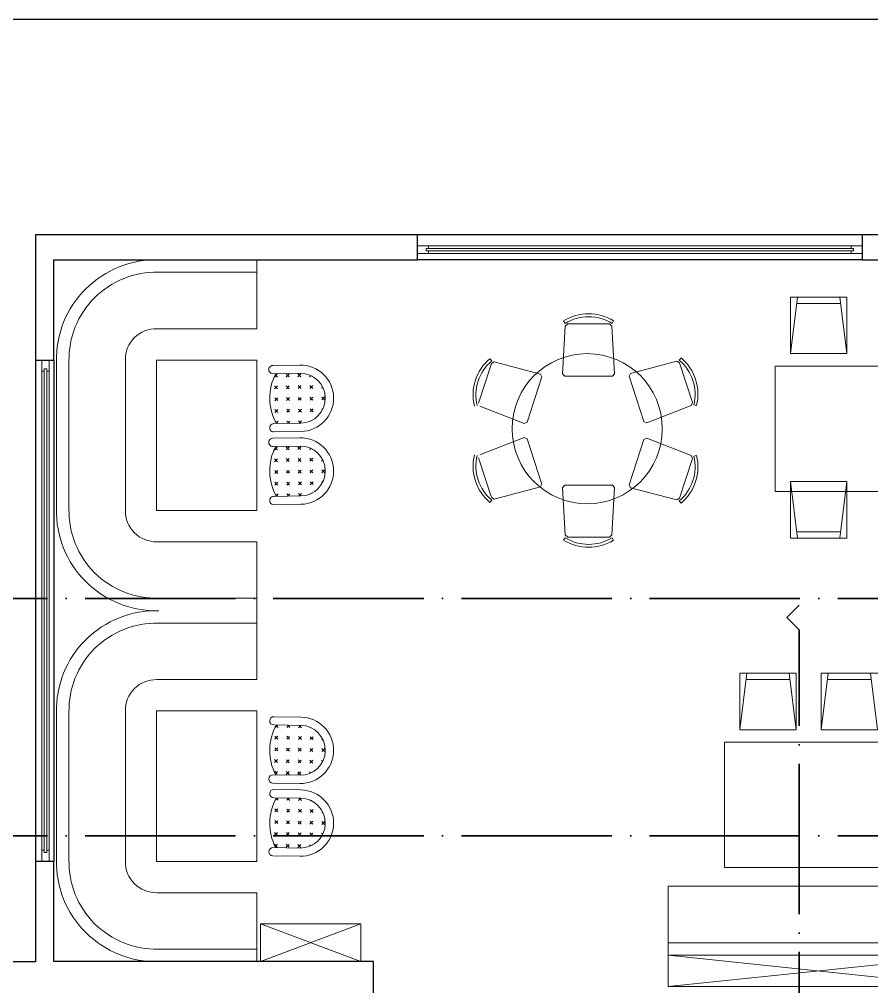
# Model space of a CAD drawing. Header units: centimetres. Extents: x -26724 to 60145, y -23645 to 6771.
# Drawn here: x -15126 to -14446, y 2279 to 3051 of the extents above; entities that cross this region are included whole.
import ezdxf

# ---------------------------------------------------------------- set-up
doc = ezdxf.new("R2010")
doc.units = ezdxf.units.CM
doc.linetypes.add('ACAD_ISO04W100', pattern=[30, 24, -3, 0, -3])
doc.linetypes.add('AUSGEZOGEN', pattern=[0])
doc.layers.add('3.IZGLED 2', color=7, linetype='Continuous', lineweight=9, true_color=0x4a4a4a)
doc.layers.add('IZGLED 2', color=253, linetype='Continuous', lineweight=9, true_color=0x828282)
doc.layers.add('zid', color=7, linetype='Continuous', lineweight=40)

msp = doc.modelspace()

# ---------------------------------------------------------------- linework, layer by layer
at = {"layer": '3.IZGLED 2', "lineweight": 30}
for p, q in [((-14808.6, 2878.67, 13.5), (-15113.32, 2878.67, 13.5)), ((-15113.32, 2878.67, 13.5), (-15113.32, 2778.89, 13.5)), ((-14808.6, 2858.89, 13.5), (-14808.6, 2878.67, 13.5)), ((-14398.6, 2878.67, 13.5), (-14453.6, 2878.67, 13.5)), ((-14453.6, 2858.89, 13.5), (-14453.6, 2878.67, 13.5)), ((-15098.6, 2778.89, 13.5), (-15098.6, 2858.89, 13.5)), ((-15098.6, 2858.89, 13.5), (-14808.6, 2858.89, 13.5)), ((-14453.6, 2858.89, 13.5), (-14398.6, 2858.89, 13.5)), ((-15113.32, 2778.89, 13.5), (-15098.6, 2778.89, 13.5)), ((-15113.32, 2378.89, 13.5), (-15113.32, 2298.78, 13.5)), ((-15113.32, 2378.89, 13.5), (-15098.6, 2378.89, 13.5)), ((-15098.6, 2298.89, 13.5), (-15098.6, 2378.89, 13.5)), ((-15113.32, 2298.78, 13.5), (-15138.6, 2298.78, 13.5)), ((-14843.6, 2298.89, 13.5), (-15098.6, 2298.89, 13.5)), ((-14843.6, 2213.89, 13.5), (-14843.6, 2298.89, 13.5))]:
    msp.add_line(p, q, dxfattribs=at)
at = {"layer": '3.IZGLED 2', "lineweight": 25, "ltscale": 12}
for p, q in [((-14453.6, 2878.67, 13.5), (-14808.6, 2878.67, 13.5)), ((-14453.6, 2858.89, 13.5), (-14808.6, 2858.89, 13.5)), ((-15113.32, 2778.89, 13.5), (-15113.32, 2378.89, 13.5)), ((-15098.6, 2778.89, 13.5), (-15098.6, 2378.89, 13.5))]:
    msp.add_line(p, q, dxfattribs=at)
at = {"layer": '3.IZGLED 2'}
for p, q in [((-14808.6, 2870, 13.5), (-14453.6, 2870, 13.5)), ((-14808.6, 2864, 13.5), (-14453.6, 2864, 13.5)), ((-14801.6, 2868, 13.5), (-14460.6, 2868, 13.5)), ((-14801.6, 2868, 13.5), (-14801.6, 2866, 13.5)), ((-14801.6, 2866, 13.5), (-14460.6, 2866, 13.5)), ((-14799.6, 2870, 13.5), (-14799.6, 2868, 13.5)), ((-14799.6, 2866, 13.5), (-14799.6, 2864, 13.5)), ((-14462.6, 2870, 13.5), (-14462.6, 2868, 13.5)), ((-14462.6, 2866, 13.5), (-14462.6, 2864, 13.5)), ((-14460.6, 2868, 13.5), (-14460.6, 2866, 13.5)), ((-14936.6, 2858.89, 13.5), (-15014.96, 2858.89, 13.5)), ((-14936.6, 2858.89, 27), (-14936.6, 2803.9, 27)), ((-14936.6, 2848.89, 13.5), (-15015.21, 2848.89, 13.5)), ((-15016.45, 2803.9, 13.5), (-14936.6, 2803.9, 13.5)), ((-15108.21, 2378.89, 13.5), (-15108.21, 2778.89, 13.5)), ((-15102.21, 2378.89, 13.5), (-15102.21, 2778.89, 13.5)), ((-15041.51, 2658.04, 13.5), (-15041.51, 2778.91, 13.5)), ((-15106.21, 2385.89, 13.5), (-15106.21, 2771.89, 13.5)), ((-15104.21, 2771.89, 13.5), (-15106.21, 2771.89, 13.5)), ((-15104.21, 2385.89, 13.5), (-15104.21, 2771.89, 13.5)), ((-15096.5, 2777.63, 13.5), (-15096.5, 2660.15, 13.5)), ((-15106.21, 2769.89, 13.5), (-15108.21, 2769.89, 13.5)), ((-15102.21, 2769.89, 13.5), (-15104.21, 2769.89, 13.5)), ((-15016.45, 2633.87, 13.5), (-14936.6, 2633.87, 13.5)), ((-14936.6, 2633.87, 13.5), (-14936.6, 2578.89, 13.5)), ((-14936.6, 2588.89, 13.5), (-15014.96, 2588.89, 13.5)), ((-14936.6, 2523.9, 13.5), (-14936.6, 2578.89, 13.5)), ((-14936.6, 2568.89, 13.5), (-15014.96, 2568.89, 13.5)), ((-15016.45, 2523.9, 13.5), (-14936.6, 2523.9, 13.5)), ((-15096.5, 2380.15, 13.5), (-15096.5, 2497.63, 13.5)), ((-15041.51, 2499.74, 13.5), (-15041.51, 2378.87, 13.5)), ((-15106.21, 2387.89, 13.5), (-15108.21, 2387.89, 13.5)), ((-15104.21, 2385.89, 13.5), (-15106.21, 2385.89, 13.5)), ((-15102.21, 2387.89, 13.5), (-15104.21, 2387.89, 13.5)), ((-15016.45, 2353.87, 13.5), (-14936.6, 2353.88, 13.5)), ((-14936.6, 2298.89, 27), (-14936.6, 2353.87, 27)), ((-14933.6, 2298.89, 13.5), (-14853.6, 2328.89, 13.5)), ((-14853.6, 2298.89, 13.5), (-14933.6, 2328.89, 13.5)), ((-14933.6, 2328.89, 13.5), (-14933.6, 2298.9, 13.5)), ((-14936.6, 2308.89, 13.5), (-15015.21, 2308.89, 13.5)), ((-14368.6, 2278.89, 13.5), (-14608.6, 2303.89, 13.5)), ((-14608.6, 2278.89, 13.5), (-14368.6, 2303.89, 13.5)), ((-14936.6, 2298.89, 13.5), (-15014.96, 2298.89, 13.5))]:
    msp.add_line(p, q, dxfattribs=at)
at = {"layer": '3.IZGLED 2', "linetype": 'AUSGEZOGEN', "transparency": 33554687}
for p, q in [((-14511.02, 2784.08, 13.5), (-14505.37, 2829.08, 13.5)), ((-14511, 2829.08, 13.5), (-14511.02, 2784.08, 13.5)), ((-14466, 2829.06, 13.5), (-14511, 2829.08, 13.5)), ((-14511, 2829.08, 13.5), (-14511, 2829.08, 13.5)), ((-14471.62, 2829.07, 13.5), (-14466.02, 2784.06, 13.5)), ((-14466.02, 2784.06, 13.5), (-14466, 2829.06, 13.5)), ((-14471, 2824.07, 13.5), (-14506, 2824.08, 13.5)), ((-14691.9, 2810.11, 13.5), (-14690.68, 2808.14, 13.5)), ((-14652.04, 2810.11, 13.5), (-14653.26, 2808.14, 13.5)), ((-14692.71, 2767.98, 13.5), (-14690.6, 2805.95, 13.5)), ((-14690.6, 2805.95, 13.5), (-14688.64, 2807.8, 13.5)), ((-14655.31, 2807.8, 13.5), (-14688.64, 2807.8, 13.5)), ((-14655.31, 2807.8, 13.5), (-14653.36, 2805.95, 13.5)), ((-14651.25, 2767.98, 13.5), (-14653.36, 2805.95, 13.5)), ((-14750.77, 2779.94, 13.5), (-14749.28, 2778.17, 13.5)), ((-14598.17, 2780.51, 13.5), (-14599.66, 2778.74, 13.5)), ((-14511.02, 2784.08, 13.5), (-14466.02, 2784.06, 13.5)), ((-14749.59, 2776.12, 13.5), (-14759.89, 2744.42, 13.5)), ((-14749.59, 2776.12, 13.5), (-14747.22, 2777.41, 13.5)), ((-14710.46, 2767.68, 13.5), (-14747.22, 2777.41, 13.5)), ((-14638.48, 2768.26, 13.5), (-14601.72, 2777.99, 13.5)), ((-14601.72, 2777.99, 13.5), (-14599.36, 2776.7, 13.5)), ((-14589.06, 2745, 13.5), (-14599.36, 2776.7, 13.5)), ((-14709.24, 2765.45, 13.5), (-14720.98, 2729.34, 13.5)), ((-14709.24, 2765.45, 13.5), (-14710.46, 2767.68, 13.5)), ((-14690.96, 2766.13, 13.5), (-14692.71, 2767.98, 13.5)), ((-14653, 2766.13, 13.5), (-14690.96, 2766.13, 13.5)), ((-14653, 2766.13, 13.5), (-14651.25, 2767.98, 13.5)), ((-14639.7, 2766.03, 13.5), (-14638.48, 2768.26, 13.5)), ((-14627.97, 2729.92, 13.5), (-14639.7, 2766.03, 13.5)), ((-14723.27, 2728.25, 13.5), (-14758.73, 2741.99, 13.5)), ((-14625.67, 2728.83, 13.5), (-14590.21, 2742.57, 13.5)), ((-14589.06, 2745, 13.5), (-14590.21, 2742.57, 13.5)), ((-14585.85, 2742.6, 13.5), (-14588.1, 2743.16, 13.5)), ((-14720.98, 2729.34, 13.5), (-14723.27, 2728.25, 13.5)), ((-14627.97, 2729.92, 13.5), (-14625.67, 2728.83, 13.5)), ((-14723.27, 2717.02, 13.5), (-14758.73, 2703.28, 13.5)), ((-14720.98, 2715.93, 13.5), (-14723.27, 2717.02, 13.5)), ((-14709.24, 2679.82, 13.5), (-14720.98, 2715.93, 13.5)), ((-14627.97, 2715.35, 13.5), (-14639.7, 2679.25, 13.5)), ((-14627.97, 2715.35, 13.5), (-14625.67, 2716.44, 13.5)), ((-14625.67, 2716.44, 13.5), (-14590.21, 2702.7, 13.5)), ((-14589.06, 2700.27, 13.5), (-14590.21, 2702.7, 13.5)), ((-14585.85, 2702.67, 13.5), (-14588.1, 2702.11, 13.5)), ((-14749.59, 2669.15, 13.5), (-14759.89, 2700.85, 13.5)), ((-14589.06, 2700.27, 13.5), (-14599.36, 2668.57, 13.5)), ((-14709.24, 2679.82, 13.5), (-14710.46, 2677.59, 13.5)), ((-14690.96, 2679.14, 13.5), (-14692.71, 2677.29, 13.5)), ((-14653, 2679.14, 13.5), (-14690.96, 2679.14, 13.5)), ((-14653, 2679.14, 13.5), (-14651.25, 2677.29, 13.5)), ((-14639.7, 2679.25, 13.5), (-14638.48, 2677.01, 13.5)), ((-14511.02, 2681.84, 13.5), (-14466.02, 2681.86, 13.5)), ((-14511.02, 2681.84, 13.5), (-14505.37, 2636.84, 13.5)), ((-14511, 2636.84, 13.5), (-14511.02, 2681.84, 13.5)), ((-14471.62, 2636.86, 13.5), (-14466.02, 2681.86, 13.5)), ((-14466.02, 2681.86, 13.5), (-14466, 2636.86, 13.5)), ((-14710.46, 2677.59, 13.5), (-14747.22, 2667.86, 13.5)), ((-14692.71, 2677.29, 13.5), (-14690.6, 2639.32, 13.5)), ((-14651.25, 2677.29, 13.5), (-14653.36, 2639.32, 13.5)), ((-14638.48, 2677.01, 13.5), (-14601.72, 2667.28, 13.5)), ((-14750.77, 2665.33, 13.5), (-14749.28, 2667.1, 13.5)), ((-14749.59, 2669.15, 13.5), (-14747.22, 2667.86, 13.5)), ((-14601.72, 2667.28, 13.5), (-14599.36, 2668.57, 13.5)), ((-14598.17, 2664.76, 13.5), (-14599.66, 2666.53, 13.5)), ((-14471, 2641.86, 13.5), (-14506, 2641.84, 13.5)), ((-14691.9, 2635.16, 13.5), (-14690.68, 2637.13, 13.5)), ((-14690.6, 2639.32, 13.5), (-14688.64, 2637.47, 13.5)), ((-14655.31, 2637.47, 13.5), (-14688.64, 2637.47, 13.5)), ((-14655.31, 2637.47, 13.5), (-14653.36, 2639.32, 13.5)), ((-14652.04, 2635.16, 13.5), (-14653.26, 2637.13, 13.5)), ((-14466, 2636.86, 13.5), (-14511, 2636.84, 13.5)), ((-14511, 2636.84, 13.5), (-14511, 2636.84, 13.5)), ((-14551.41, 2528.92, 13.5), (-14551.43, 2483.92, 13.5)), ((-14551.43, 2483.92, 13.5), (-14545.78, 2528.91, 13.5)), ((-14506.41, 2528.9, 13.5), (-14551.41, 2528.92, 13.5)), ((-14551.41, 2528.92, 13.5), (-14551.41, 2528.92, 13.5)), ((-14512.03, 2528.9, 13.5), (-14506.43, 2483.9, 13.5)), ((-14506.43, 2483.9, 13.5), (-14506.41, 2528.9, 13.5)), ((-14486.41, 2528.92, 13.5), (-14486.43, 2483.92, 13.5)), ((-14486.43, 2483.92, 13.5), (-14480.78, 2528.91, 13.5)), ((-14441.41, 2528.9, 13.5), (-14486.41, 2528.92, 13.5)), ((-14486.41, 2528.92, 13.5), (-14486.41, 2528.92, 13.5)), ((-14447.03, 2528.9, 13.5), (-14441.43, 2483.9, 13.5)), ((-14511.41, 2523.9, 13.5), (-14546.41, 2523.91, 13.5)), ((-14446.41, 2523.9, 13.5), (-14481.41, 2523.91, 13.5)), ((-14551.43, 2483.92, 13.5), (-14506.43, 2483.9, 13.5)), ((-14486.43, 2483.92, 13.5), (-14441.43, 2483.9, 13.5))]:
    msp.add_line(p, q, dxfattribs=at)
at = {"layer": '3.IZGLED 2', "transparency": 33554687}
for p, q in [((-14923.89, 2774.55, 13.5), (-14902.3, 2774.9, 13.5)), ((-14902.2, 2768.28, 13.5), (-14923.78, 2767.93, 13.5)), ((-14922.62, 2765.16, 13.5), (-14920.32, 2767.54, 13.5)), ((-14922.1, 2766.95, 13.5), (-14920.28, 2765.2, 13.5)), ((-14913.3, 2767.65, 13.5), (-14910.92, 2765.35, 13.5)), ((-14913.26, 2765.31, 13.5), (-14910.96, 2767.69, 13.5)), ((-14903.94, 2767.8, 13.5), (-14901.56, 2765.49, 13.5)), ((-14903.9, 2765.46, 13.5), (-14901.6, 2767.83, 13.5)), ((-14894.54, 2765.61, 13.5), (-14893.67, 2766.51, 13.5)), ((-14892.48, 2765.92, 13.5), (-14892.2, 2765.64, 13.5)), ((-14922.51, 2758.14, 13.5), (-14920.14, 2755.84, 13.5)), ((-14922.48, 2755.8, 13.5), (-14920.17, 2758.18, 13.5)), ((-14913.15, 2758.29, 13.5), (-14910.77, 2755.98, 13.5)), ((-14913.11, 2755.95, 13.5), (-14910.81, 2758.32, 13.5)), ((-14903.79, 2758.44, 13.5), (-14901.41, 2756.13, 13.5)), ((-14903.75, 2756.1, 13.5), (-14901.45, 2758.47, 13.5)), ((-14894.43, 2758.59, 13.5), (-14892.05, 2756.28, 13.5)), ((-14894.39, 2756.25, 13.5), (-14892.09, 2758.62, 13.5)), ((-14885.07, 2758.74, 13.5), (-14884.69, 2758.37, 13.5)), ((-14885.03, 2756.39, 13.5), (-14884.13, 2757.33, 13.5)), ((-14922.36, 2748.78, 13.5), (-14919.99, 2746.47, 13.5)), ((-14922.33, 2746.44, 13.5), (-14920.02, 2748.81, 13.5)), ((-14913, 2748.93, 13.5), (-14910.62, 2746.62, 13.5)), ((-14912.97, 2746.59, 13.5), (-14910.66, 2748.96, 13.5)), ((-14903.64, 2749.08, 13.5), (-14901.26, 2746.77, 13.5)), ((-14903.6, 2746.74, 13.5), (-14901.3, 2749.11, 13.5)), ((-14894.28, 2749.22, 13.5), (-14891.9, 2746.92, 13.5)), ((-14894.24, 2746.88, 13.5), (-14891.94, 2749.26, 13.5)), ((-14884.92, 2749.37, 13.5), (-14882.54, 2747.07, 13.5)), ((-14884.88, 2747.03, 13.5), (-14882.58, 2749.41, 13.5)), ((-14882.02, 2748.7, 13.5), (-14882.02, 2748.74, 13.5)), ((-14875.4, 2748.84, 13.5), (-14875.4, 2748.8, 13.5)), ((-14922.21, 2739.42, 13.5), (-14919.84, 2737.11, 13.5)), ((-14922.18, 2737.08, 13.5), (-14919.87, 2739.45, 13.5)), ((-14912.85, 2739.57, 13.5), (-14910.48, 2737.26, 13.5)), ((-14912.82, 2737.22, 13.5), (-14910.51, 2739.6, 13.5)), ((-14903.49, 2739.71, 13.5), (-14901.11, 2737.41, 13.5)), ((-14903.45, 2737.37, 13.5), (-14901.15, 2739.75, 13.5)), ((-14894.13, 2739.86, 13.5), (-14891.75, 2737.56, 13.5)), ((-14894.09, 2737.52, 13.5), (-14891.79, 2739.9, 13.5)), ((-14884.77, 2740.01, 13.5), (-14884.16, 2739.42, 13.5)), ((-14923.15, 2728.18, 13.5), (-14901.56, 2728.52, 13.5)), ((-14921.8, 2729.8, 13.5), (-14920.18, 2728.23, 13.5)), ((-14921.16, 2728.61, 13.5), (-14919.72, 2730.09, 13.5)), ((-14912.7, 2730.2, 13.5), (-14910.82, 2728.38, 13.5)), ((-14912.19, 2728.35, 13.5), (-14910.36, 2730.24, 13.5)), ((-14903.34, 2730.35, 13.5), (-14901.46, 2728.53, 13.5)), ((-14902.83, 2728.5, 13.5), (-14901, 2730.39, 13.5)), ((-14893.98, 2730.5, 13.5), (-14893.74, 2730.27, 13.5)), ((-14901.46, 2721.91, 13.5), (-14923.04, 2721.56, 13.5)), ((-14923.89, 2716.46, 13.5), (-14902.3, 2716.81, 13.5)), ((-14902.2, 2710.19, 13.5), (-14923.78, 2709.84, 13.5)), ((-14922.62, 2707.07, 13.5), (-14920.32, 2709.45, 13.5)), ((-14913.3, 2709.56, 13.5), (-14910.92, 2707.25, 13.5)), ((-14913.26, 2707.22, 13.5), (-14910.96, 2709.59, 13.5)), ((-14903.94, 2709.71, 13.5), (-14901.56, 2707.4, 13.5)), ((-14903.9, 2707.37, 13.5), (-14901.6, 2709.74, 13.5)), ((-14922.1, 2708.86, 13.5), (-14920.28, 2707.11, 13.5)), ((-14894.54, 2707.52, 13.5), (-14893.67, 2708.41, 13.5)), ((-14892.48, 2707.83, 13.5), (-14892.2, 2707.55, 13.5)), ((-14922.51, 2700.05, 13.5), (-14920.14, 2697.74, 13.5)), ((-14922.48, 2697.71, 13.5), (-14920.17, 2700.08, 13.5)), ((-14913.15, 2700.2, 13.5), (-14910.77, 2697.89, 13.5)), ((-14913.11, 2697.86, 13.5), (-14910.81, 2700.23, 13.5)), ((-14903.79, 2700.35, 13.5), (-14901.41, 2698.04, 13.5)), ((-14903.75, 2698.01, 13.5), (-14901.45, 2700.38, 13.5)), ((-14894.43, 2700.5, 13.5), (-14892.05, 2698.19, 13.5)), ((-14894.39, 2698.15, 13.5), (-14892.09, 2700.53, 13.5)), ((-14885.07, 2700.64, 13.5), (-14884.69, 2700.28, 13.5)), ((-14885.03, 2698.3, 13.5), (-14884.13, 2699.24, 13.5)), ((-14922.36, 2690.69, 13.5), (-14919.99, 2688.38, 13.5)), ((-14922.33, 2688.35, 13.5), (-14920.02, 2690.72, 13.5)), ((-14913, 2690.84, 13.5), (-14910.62, 2688.53, 13.5)), ((-14912.97, 2688.5, 13.5), (-14910.66, 2690.87, 13.5)), ((-14903.64, 2690.98, 13.5), (-14901.26, 2688.68, 13.5)), ((-14903.6, 2688.64, 13.5), (-14901.3, 2691.02, 13.5)), ((-14894.28, 2691.13, 13.5), (-14891.9, 2688.83, 13.5)), ((-14894.24, 2688.79, 13.5), (-14891.94, 2691.17, 13.5)), ((-14884.92, 2691.28, 13.5), (-14882.54, 2688.98, 13.5)), ((-14884.88, 2688.94, 13.5), (-14882.58, 2691.32, 13.5)), ((-14882.02, 2690.61, 13.5), (-14882.02, 2690.65, 13.5)), ((-14875.4, 2690.75, 13.5), (-14875.4, 2690.71, 13.5)), ((-14922.21, 2681.32, 13.5), (-14919.84, 2679.02, 13.5)), ((-14922.18, 2678.98, 13.5), (-14919.87, 2681.36, 13.5)), ((-14912.85, 2681.47, 13.5), (-14910.48, 2679.17, 13.5)), ((-14912.82, 2679.13, 13.5), (-14910.51, 2681.51, 13.5)), ((-14903.49, 2681.62, 13.5), (-14901.11, 2679.32, 13.5)), ((-14903.45, 2679.28, 13.5), (-14901.15, 2681.66, 13.5)), ((-14894.13, 2681.77, 13.5), (-14891.75, 2679.47, 13.5)), ((-14894.09, 2679.43, 13.5), (-14891.79, 2681.81, 13.5)), ((-14884.77, 2681.92, 13.5), (-14884.16, 2681.33, 13.5)), ((-14921.8, 2671.71, 13.5), (-14920.18, 2670.14, 13.5)), ((-14921.16, 2670.52, 13.5), (-14919.72, 2672, 13.5)), ((-14912.7, 2672.11, 13.5), (-14910.82, 2670.29, 13.5)), ((-14912.19, 2670.26, 13.5), (-14910.36, 2672.15, 13.5)), ((-14903.34, 2672.26, 13.5), (-14901.46, 2670.44, 13.5)), ((-14902.83, 2670.41, 13.5), (-14901, 2672.3, 13.5)), ((-14893.98, 2672.41, 13.5), (-14893.74, 2672.18, 13.5)), ((-14923.15, 2670.09, 13.5), (-14901.56, 2670.43, 13.5)), ((-14901.46, 2663.81, 13.5), (-14923.04, 2663.47, 13.5)), ((-14901.46, 2493.96, 13.5), (-14923.04, 2494.31, 13.5)), ((-14923.15, 2487.69, 13.5), (-14901.56, 2487.34, 13.5)), ((-14921.8, 2486.07, 13.5), (-14920.18, 2487.64, 13.5)), ((-14921.16, 2487.26, 13.5), (-14919.72, 2485.78, 13.5)), ((-14912.7, 2485.66, 13.5), (-14910.82, 2487.49, 13.5)), ((-14912.19, 2487.51, 13.5), (-14910.36, 2485.63, 13.5)), ((-14903.34, 2485.51, 13.5), (-14901.46, 2487.34, 13.5)), ((-14902.83, 2487.36, 13.5), (-14901, 2485.48, 13.5)), ((-14893.98, 2485.37, 13.5), (-14893.74, 2485.6, 13.5)), ((-14922.21, 2476.45, 13.5), (-14919.84, 2478.75, 13.5)), ((-14922.18, 2478.79, 13.5), (-14919.87, 2476.41, 13.5)), ((-14912.85, 2476.3, 13.5), (-14910.48, 2478.61, 13.5)), ((-14912.82, 2478.64, 13.5), (-14910.51, 2476.27, 13.5)), ((-14903.49, 2476.15, 13.5), (-14901.11, 2478.46, 13.5)), ((-14903.45, 2478.49, 13.5), (-14901.15, 2476.12, 13.5)), ((-14894.13, 2476, 13.5), (-14891.75, 2478.31, 13.5)), ((-14894.09, 2478.34, 13.5), (-14891.79, 2475.97, 13.5)), ((-14884.77, 2475.85, 13.5), (-14884.16, 2476.45, 13.5)), ((-14922.36, 2467.09, 13.5), (-14919.99, 2469.39, 13.5)), ((-14922.33, 2469.43, 13.5), (-14920.02, 2467.05, 13.5)), ((-14913, 2466.94, 13.5), (-14910.62, 2469.24, 13.5)), ((-14912.97, 2469.28, 13.5), (-14910.66, 2466.9, 13.5)), ((-14903.64, 2466.79, 13.5), (-14901.26, 2469.1, 13.5)), ((-14903.6, 2469.13, 13.5), (-14901.3, 2466.75, 13.5)), ((-14894.28, 2466.64, 13.5), (-14891.9, 2468.95, 13.5)), ((-14894.24, 2468.98, 13.5), (-14891.94, 2466.61, 13.5)), ((-14884.92, 2466.49, 13.5), (-14882.54, 2468.8, 13.5)), ((-14884.88, 2468.83, 13.5), (-14882.58, 2466.46, 13.5)), ((-14882.02, 2467.17, 13.5), (-14882.02, 2467.13, 13.5)), ((-14875.4, 2467.02, 13.5), (-14875.4, 2467.06, 13.5)), ((-14922.51, 2457.73, 13.5), (-14920.14, 2460.03, 13.5)), ((-14922.48, 2460.07, 13.5), (-14920.17, 2457.69, 13.5)), ((-14913.15, 2457.58, 13.5), (-14910.77, 2459.88, 13.5)), ((-14913.11, 2459.92, 13.5), (-14910.81, 2457.54, 13.5)), ((-14903.79, 2457.43, 13.5), (-14901.41, 2459.73, 13.5)), ((-14903.75, 2459.77, 13.5), (-14901.45, 2457.39, 13.5)), ((-14894.43, 2457.28, 13.5), (-14892.05, 2459.58, 13.5)), ((-14894.39, 2459.62, 13.5), (-14892.09, 2457.24, 13.5)), ((-14885.07, 2457.13, 13.5), (-14884.69, 2457.5, 13.5)), ((-14885.03, 2459.47, 13.5), (-14884.13, 2458.54, 13.5)), ((-14902.2, 2447.59, 13.5), (-14923.78, 2447.93, 13.5)), ((-14922.62, 2450.71, 13.5), (-14920.32, 2448.33, 13.5)), ((-14922.1, 2448.92, 13.5), (-14920.28, 2450.67, 13.5)), ((-14913.3, 2448.22, 13.5), (-14910.92, 2450.52, 13.5)), ((-14913.26, 2450.56, 13.5), (-14910.96, 2448.18, 13.5)), ((-14903.94, 2448.07, 13.5), (-14901.56, 2450.37, 13.5)), ((-14903.9, 2450.41, 13.5), (-14901.6, 2448.03, 13.5)), ((-14894.54, 2450.26, 13.5), (-14893.67, 2449.36, 13.5)), ((-14892.48, 2449.95, 13.5), (-14892.2, 2450.22, 13.5)), ((-14923.89, 2441.31, 13.5), (-14902.3, 2440.97, 13.5)), ((-14901.46, 2435.87, 13.5), (-14923.04, 2436.22, 13.5)), ((-14923.15, 2429.6, 13.5), (-14901.56, 2429.25, 13.5)), ((-14921.8, 2427.97, 13.5), (-14920.18, 2429.55, 13.5)), ((-14921.16, 2429.17, 13.5), (-14919.72, 2427.68, 13.5)), ((-14912.7, 2427.57, 13.5), (-14910.82, 2429.4, 13.5)), ((-14912.19, 2429.42, 13.5), (-14910.36, 2427.54, 13.5)), ((-14903.34, 2427.42, 13.5), (-14901.46, 2429.25, 13.5)), ((-14902.83, 2429.27, 13.5), (-14901, 2427.39, 13.5)), ((-14893.98, 2427.27, 13.5), (-14893.74, 2427.51, 13.5)), ((-14922.21, 2418.36, 13.5), (-14919.84, 2420.66, 13.5)), ((-14922.18, 2420.7, 13.5), (-14919.87, 2418.32, 13.5)), ((-14912.85, 2418.21, 13.5), (-14910.48, 2420.51, 13.5)), ((-14912.82, 2420.55, 13.5), (-14910.51, 2418.17, 13.5)), ((-14903.49, 2418.06, 13.5), (-14901.11, 2420.37, 13.5)), ((-14903.45, 2420.4, 13.5), (-14901.15, 2418.03, 13.5)), ((-14894.13, 2417.91, 13.5), (-14891.75, 2420.22, 13.5)), ((-14894.09, 2420.25, 13.5), (-14891.79, 2417.88, 13.5)), ((-14884.77, 2417.76, 13.5), (-14884.16, 2418.36, 13.5)), ((-14922.36, 2409, 13.5), (-14919.99, 2411.3, 13.5)), ((-14922.33, 2411.34, 13.5), (-14920.02, 2408.96, 13.5)), ((-14913, 2408.85, 13.5), (-14910.62, 2411.15, 13.5)), ((-14912.97, 2411.19, 13.5), (-14910.66, 2408.81, 13.5)), ((-14903.64, 2408.7, 13.5), (-14901.26, 2411, 13.5)), ((-14903.6, 2411.04, 13.5), (-14901.3, 2408.66, 13.5)), ((-14894.28, 2408.55, 13.5), (-14891.9, 2410.86, 13.5)), ((-14894.24, 2410.89, 13.5), (-14891.94, 2408.51, 13.5)), ((-14884.92, 2408.4, 13.5), (-14882.54, 2410.71, 13.5)), ((-14884.88, 2410.74, 13.5), (-14882.58, 2408.37, 13.5)), ((-14882.02, 2409.08, 13.5), (-14882.02, 2409.04, 13.5)), ((-14875.4, 2408.93, 13.5), (-14875.4, 2408.97, 13.5)), ((-14922.51, 2399.64, 13.5), (-14920.14, 2401.94, 13.5)), ((-14922.48, 2401.98, 13.5), (-14920.17, 2399.6, 13.5)), ((-14913.15, 2399.49, 13.5), (-14910.77, 2401.79, 13.5)), ((-14913.11, 2401.83, 13.5), (-14910.81, 2399.45, 13.5)), ((-14903.79, 2399.34, 13.5), (-14901.41, 2401.64, 13.5)), ((-14903.75, 2401.68, 13.5), (-14901.45, 2399.3, 13.5)), ((-14894.43, 2399.19, 13.5), (-14892.05, 2401.49, 13.5)), ((-14894.39, 2401.53, 13.5), (-14892.09, 2399.15, 13.5)), ((-14885.03, 2401.38, 13.5), (-14884.13, 2400.45, 13.5)), ((-14885.07, 2399.04, 13.5), (-14884.69, 2399.4, 13.5)), ((-14902.2, 2389.5, 13.5), (-14923.78, 2389.84, 13.5)), ((-14922.62, 2392.62, 13.5), (-14920.32, 2390.24, 13.5)), ((-14922.1, 2390.82, 13.5), (-14920.28, 2392.58, 13.5)), ((-14913.3, 2390.13, 13.5), (-14910.92, 2392.43, 13.5)), ((-14913.26, 2392.47, 13.5), (-14910.96, 2390.09, 13.5)), ((-14903.94, 2389.98, 13.5), (-14901.56, 2392.28, 13.5)), ((-14903.9, 2392.32, 13.5), (-14901.6, 2389.94, 13.5)), ((-14894.54, 2392.17, 13.5), (-14893.67, 2391.27, 13.5)), ((-14892.48, 2391.86, 13.5), (-14892.2, 2392.13, 13.5)), ((-14923.89, 2383.22, 13.5), (-14902.3, 2382.88, 13.5)), ((-13643.6, 2358.98, 13.5), (-14608.6, 2358.98, 13.5)), ((-14608.6, 2303.89, 13.5), (-14608.6, 2358.98, 13.5)), ((-14608.6, 2313.96, 13.5), (-13643.6, 2313.96, 13.5))]:
    msp.add_line(p, q, dxfattribs=at)
at = {"layer": '3.IZGLED 2', "linetype": 'AUSGEZOGEN', "lineweight": 18, "transparency": 33554687}
for p, q in [((-15036.52, 2592.42, 13.5), (-15036.52, 2592.42, 13.5)), ((-15036.52, 2565.35, 13.5), (-15036.52, 2565.35, 13.5)), ((-14608.6, 2303.89, 13.5), (-13643.6, 2303.89, 13.5))]:
    msp.add_line(p, q, dxfattribs=at)
at = {"layer": '3.IZGLED 2', "elevation": 13.5}
for points in [[(-15086.5, 2659.83), (-15086.5, 2777.9, -0.427518), (-15015.21, 2848.89, -0.427518)], [(-15086.5, 2497.95), (-15086.5, 2379.88, 0.427518), (-15015.21, 2308.89, 0.427518)]]:
    msp.add_lwpolyline(points, format="xyb", dxfattribs=at)
for points in [[(-15016.6, 2778.9), (-14936.6, 2778.9), (-14936.6, 2658.87), (-15016.6, 2658.87)], [(-15016.6, 2378.87), (-14936.6, 2378.87), (-14936.6, 2498.9), (-15016.6, 2498.9)]]:
    msp.add_lwpolyline(points, close=True, dxfattribs=at)
for points in [[(-14388.19, 2674.08), (-14388.19, 2774.08), (-14523.19, 2774.08), (-14523.19, 2674.08), (-14388.19, 2674.08)], [(-14428.6, 2373.91), (-14428.6, 2473.91), (-14563.6, 2473.91), (-14563.6, 2373.91), (-14428.6, 2373.91)], [(-14853.6, 2298.89), (-14933.6, 2298.89), (-14933.6, 2328.89), (-14853.6, 2328.89), (-14853.6, 2298.89)], [(-14368.6, 2303.89), (-14608.6, 2303.89), (-14608.6, 2278.89), (-14368.6, 2278.89), (-14368.6, 2303.89)]]:
    msp.add_lwpolyline(points, dxfattribs=at)
at = {"layer": '3.IZGLED 2', "linetype": 'AUSGEZOGEN', "transparency": 33554687}
msp.add_circle((-14673.09, 2724.08, 13.5), 59.9, dxfattribs=at)
at = {"layer": '3.IZGLED 2'}
for centre, radius, start, end in [((-15016.93, 2779.32, 13.5), 79.59, 88.5827, 181.21752), ((-15016.93, 2779.32, 13.5), 24.59, 88.5827, 181.21752), ((-15016.93, 2658.46, 13.5), 79.59, 178.78248, 271.4173), ((-15016.93, 2658.46, 13.5), 69.59, 178.78248, 271.4173), ((-15016.93, 2658.46, 13.5), 24.59, 178.78248, 271.4173), ((-15016.93, 2499.32, 13.5), 79.59, 88.5827, 181.21752), ((-15016.93, 2499.32, 13.5), 69.59, 88.5827, 181.21752), ((-15016.93, 2499.32, 13.5), 24.59, 88.5827, 181.21752), ((-15016.93, 2378.46, 13.5), 79.59, 178.78248, 271.4173), ((-15016.93, 2378.46, 13.5), 24.59, 178.78248, 271.4173)]:
    msp.add_arc(centre, radius, start, end, dxfattribs=at)
at = {"layer": '3.IZGLED 2', "linetype": 'AUSGEZOGEN', "transparency": 33554687}
for centre, radius, start, end in [((-14671.97, 2777.97, 13.5), 37.82, 58.19737, 121.80263), ((-14671.97, 2777.97, 13.5), 35.5, 58.19737, 121.80263), ((-14726.37, 2751.06, 13.5), 37.82, 130.19737, 193.80263), ((-14622.58, 2751.63, 13.5), 35.5, 346.19737, 49.80263), ((-14622.58, 2751.63, 13.5), 37.82, 346.19737, 49.80263), ((-14726.37, 2751.06, 13.5), 35.5, 130.19737, 193.80263), ((-14726.37, 2694.21, 13.5), 37.82, 166.19737, 229.80263), ((-14726.37, 2694.21, 13.5), 35.5, 166.19737, 229.80263), ((-14622.58, 2693.64, 13.5), 35.5, 310.19737, 13.80263), ((-14622.58, 2693.64, 13.5), 37.82, 310.19737, 13.80263), ((-14671.97, 2667.3, 13.5), 37.82, 238.19737, 301.80263), ((-14671.97, 2667.3, 13.5), 35.5, 238.19737, 301.80263)]:
    msp.add_arc(centre, radius, start, end, dxfattribs=at)
at = {"layer": '3.IZGLED 2', "transparency": 33554687}
for centre, radius, start, end in [((-14923.83, 2771.24, 13.5), 3.31, 90.91367, 270.91367), ((-14901.88, 2748.42, 13.5), 26.48, 0.91367, 90.91367), ((-14885.24, 2748.67, 13.5), 41.14, 152.01712, 209.81023), ((-14901.88, 2748.42, 13.5), 19.86, 0.91367, 90.91367), ((-14901.88, 2748.38, 13.5), 19.86, 270.91367, 0.91367), ((-14901.88, 2748.38, 13.5), 26.48, 270.91367, 0.91367), ((-14923.1, 2724.87, 13.5), 3.31, 90.91367, 270.91367), ((-14923.83, 2713.15, 13.5), 3.31, 90.91367, 270.91367), ((-14885.24, 2690.58, 13.5), 41.14, 152.01712, 209.81023), ((-14901.88, 2690.33, 13.5), 26.48, 0.91367, 90.91367), ((-14901.88, 2690.33, 13.5), 19.86, 0.91367, 90.91367), ((-14901.88, 2690.29, 13.5), 19.86, 270.91367, 0.91367), ((-14901.88, 2690.29, 13.5), 26.48, 270.91367, 0.91367), ((-14923.1, 2666.78, 13.5), 3.31, 90.91367, 270.91367), ((-14923.1, 2491, 13.5), 3.31, 89.08633, 269.08633), ((-14901.88, 2467.49, 13.5), 26.48, 359.08633, 89.08633), ((-14885.24, 2467.2, 13.5), 41.14, 150.18977, 207.98288), ((-14901.88, 2467.49, 13.5), 19.86, 359.08633, 89.08633), ((-14901.88, 2467.45, 13.5), 26.48, 269.08633, 359.08633), ((-14901.88, 2467.45, 13.5), 19.86, 269.08633, 359.08633), ((-14923.83, 2444.62, 13.5), 3.31, 89.08633, 269.08633), ((-14923.1, 2432.91, 13.5), 3.31, 89.08633, 269.08633), ((-14901.88, 2409.39, 13.5), 26.48, 359.08633, 89.08633), ((-14885.24, 2409.11, 13.5), 41.14, 150.18977, 207.98288), ((-14901.88, 2409.39, 13.5), 19.86, 359.08633, 89.08633), ((-14901.88, 2409.36, 13.5), 26.48, 269.08633, 359.08633), ((-14901.88, 2409.36, 13.5), 19.86, 269.08633, 359.08633), ((-14923.83, 2386.53, 13.5), 3.31, 89.08633, 269.08633)]:
    msp.add_arc(centre, radius, start, end, dxfattribs=at)
at = {"layer": 'IZGLED 2', "color": 32, "linetype": 'ACAD_ISO04W100', "lineweight": 35, "ltscale": 5}
for p, q in [((-13452.67, 2588.67), (-15304.95, 2588.67)), ((-14504.08, 2186.7, 13.5), (-14504.08, 2563.71, 13.5)), ((-13452.67, 2399.11), (-15304.95, 2399.11))]:
    msp.add_line(p, q, dxfattribs=at)
at = {"layer": 'IZGLED 2', "color": 32, "lineweight": 35}
for p, q in [((-14504.08, 2583.25, 13.5), (-14513.85, 2573.48, 13.5)), ((-14513.85, 2573.48, 13.5), (-14504.08, 2563.71, 13.5))]:
    msp.add_line(p, q, dxfattribs=at)
at = {"layer": 'zid', "lineweight": 25, "ltscale": 12}
msp.add_lwpolyline([(-12527.61, 3050.73), (-16727.61, 3050.73), (-16727.61, 80.73), (-12527.61, 80.73)], close=True, dxfattribs=at)

doc.saveas('drawing.dxf')
